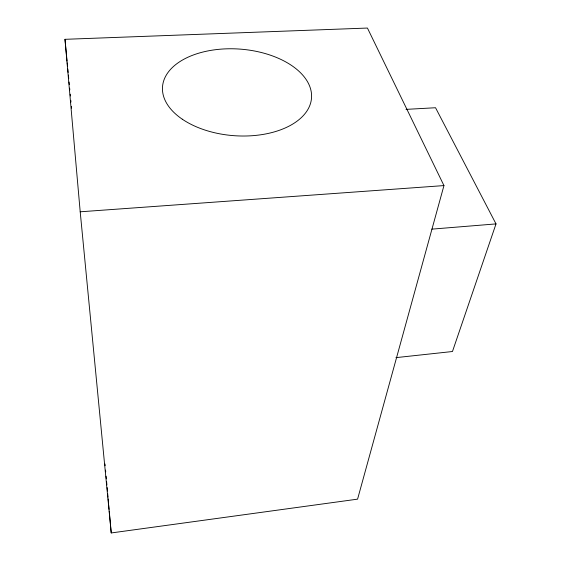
<?xml version="1.0" encoding="UTF-8"?>
<svg xmlns="http://www.w3.org/2000/svg" width="561" height="561" viewBox="0 0 561 561"><rect width="100%" height="100%" fill="white"/><g stroke="black" fill="none" stroke-linecap="round" stroke-linejoin="round"><path stroke-width="0.84" d="M443.954 185.586L357.581 499.15L111.232 532.95L80.202 211.799L64.985 39.319L367.441 28.05L443.954 185.586L80.202 211.799M406.031 109.374L435.539 107.74L496.015 223.902L452.461 351.516L395.947 357.638M431.823 229.14L496.015 223.902M64.985 39.319L67.068 61.114M67.229 62.86L67.565 66.345M67.811 68.961L68.147 72.446M68.393 75.062L68.73 78.554M69.059 82.039L69.312 84.655M69.641 88.14L69.809 89.886M70.223 94.241L70.391 95.987M70.805 100.342L70.974 102.088M71.387 106.45L71.556 108.189M105.005 463.989L105.159 465.735M105.552 470.097L105.713 471.843M106.106 476.212L106.345 478.828M106.583 481.45L106.899 484.942M107.13 487.558L107.446 491.05M107.684 493.666L108 497.158M108.161 498.904L108.554 503.273M108.708 505.019L109.107 509.381M109.262 511.127L111.232 532.95M182.304 119.213A74.718 43.393 4.3 0 0 308.241 108.827A74.718 43.393 4.3 0 0 220.431 49.186A74.718 43.393 4.3 0 0 182.304 119.213"/></g></svg>
